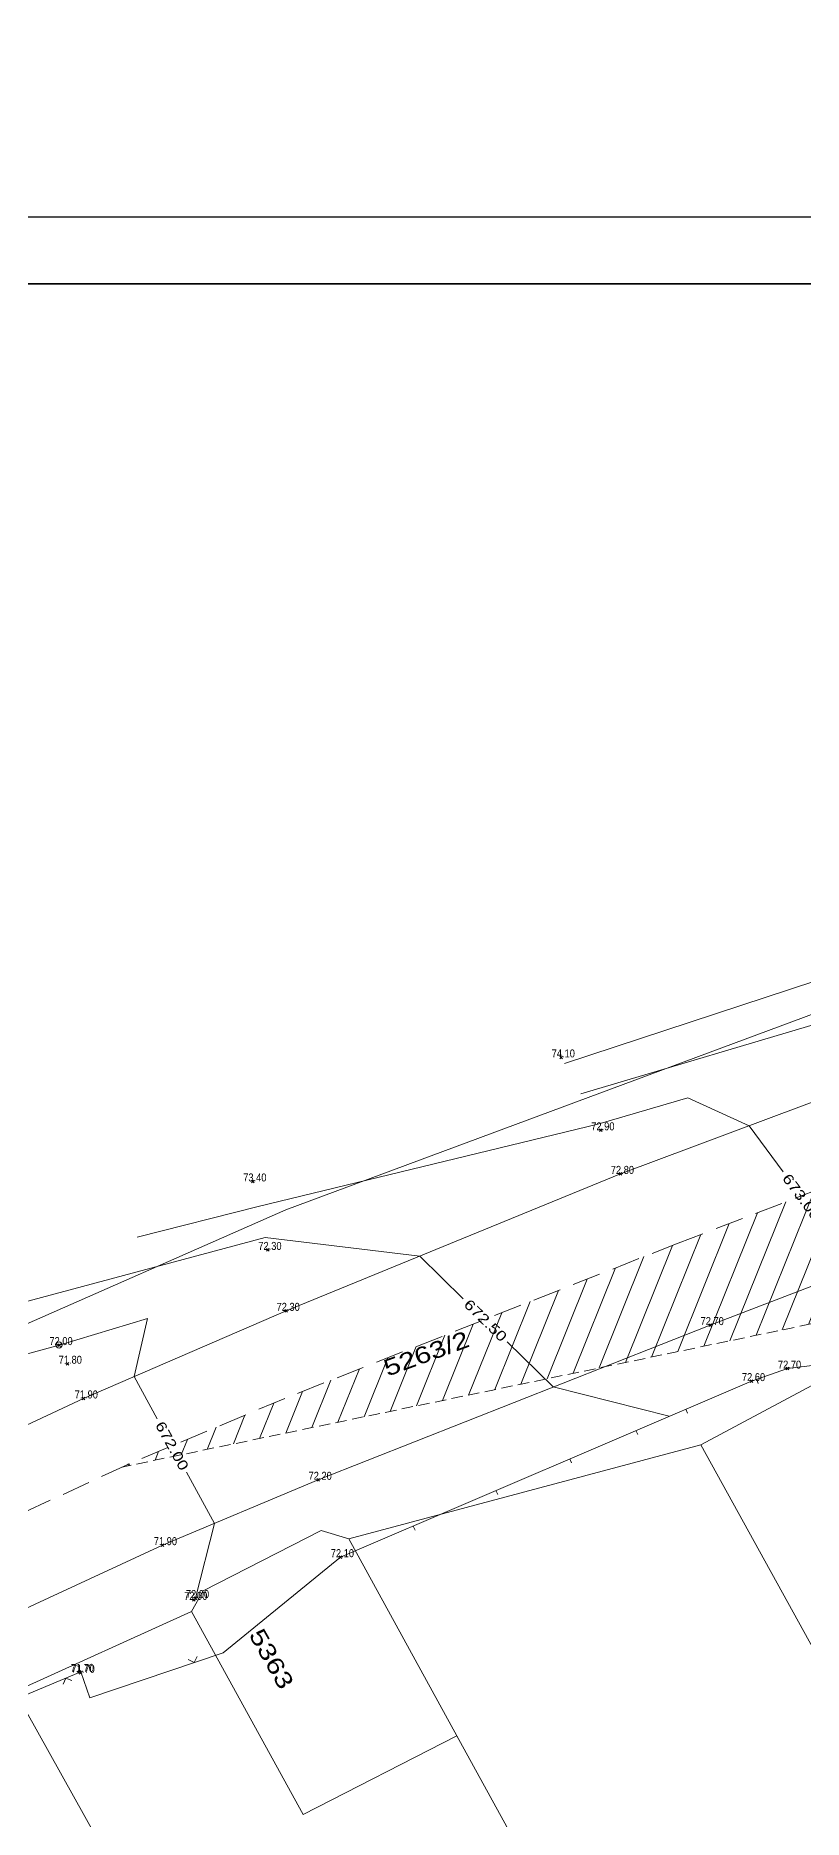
# Model space of a CAD drawing. Extents: x -847523 to -842720, y -997842 to -995984.
# Drawn here: x -842918.72 to -842901.44, y -997662.71 to -997622.59 of the extents above; entities that cross this region are included whole.
import ezdxf

# ---------------------------------------------------------------- set-up
doc = ezdxf.new("R2010")
doc.units = 0
doc.header["$MEASUREMENT"] = 0
doc.linetypes.add('DASHED', pattern=[19.05, 12.7, -6.35])
for name, color, linetype, lineweight, true_color in [('km__ rozhedlové trojuhelniky a doprava 02', 11, 'DASHED', 5, 0xfa8456), ('Z _ BODPOL', 251, 'Continuous', 9, 0x575757), ('Z _ KATASTR', 144, 'Continuous', 9, 0x006d91), ('Z _ VRSTEV', 38, 'Continuous', 9, 0x512900)]:
    doc.layers.add(name, color=color, linetype=linetype, lineweight=lineweight, true_color=true_color)
doc.layers.add('km__netisk', color=251, linetype='Continuous', plot=False)
doc.layers.add('Z _ MERENI', color=7, linetype='Continuous', lineweight=9)
doc.layers.add('Z _ POPIS', color=7, linetype='Continuous', lineweight=9)
doc.layers.add('Z _ V__KA', color=8, linetype='Continuous', true_color=0x818181)
doc.styles.get("Standard").update_dxf_attribs({"font": 'txt', "width": 0.6})

# ---------------------------------------------------------------- blocks, each defined once
blk = doc.blocks.new('PLOT_DROTENY_04')
at = {"color": 0, "lineweight": 0, "flags": 128}
blk.add_lwpolyline([(-0.105, 0.105), (0, 0), (0.105, 0.105)], dxfattribs=at)
blk = doc.blocks.new('PLOT_DREVENY_04')
at = {"layer": 'Z _ POPIS', "color": 0, "lineweight": 0}
blk.add_line((0, 0.1), (0, 0), dxfattribs=at)
blk = doc.blocks.new('STOZIAR_DREVENY_04')
at = {"layer": 'Z _ POPIS', "color": 0, "lineweight": 0}
blk.add_circle((0, 0), 0.07, dxfattribs=at)
blk = doc.blocks.new('bod_000')
at = {"layer": 'Z _ BODPOL', "color": 0, "lineweight": 0}
for p, q in [((-0.03, -0.03), (0.03, 0.03)), ((-0.03, 0.03), (0.03, -0.03))]:
    blk.add_line(p, q, dxfattribs=at)
blk.add_point((0, 0), dxfattribs=at)
at = {"layer": 'Z _ V__KA', "linetype": 'ByBlock', "width": 0.868}
for tag in ['VYS', 'txtVYS']:
    blk.add_attdef(tag, (0, 0), '', height=0.18, dxfattribs=at)

msp = doc.modelspace()

# ---------------------------------------------------------------- hatches: boundary and pattern name
at = {"layer": 'km__ rozhedlové trojuhelniky a doprava 02', "lineweight": 5, "true_color": 0xffd0b3}
h = msp.add_hatch(dxfattribs=at)
h.set_pattern_fill('ANSI31', color=41, scale=4, angle=23.10275, style=0)
h.set_pattern_definition([(68.102746204, (0, 0), (-0.46392706512, 0.18647165534), [])])
h.paths.add_polyline_path([(-842870.0085, -997637.1846), (-842871.1308, -997637.6003), (-842877.7836, -997640.065), (-842884.85, -997642.88), (-842892.2171, -997645.3775), (-842893.8824, -997646.0451), (-842894.5182, -997646.3005), (-842898.4046, -997647.3476), (-842901.0605, -997648.5221), (-842904.2616, -997649.7481), (-842911.7096, -997652.6867), (-842913.1061, -997653.2378), (-842915.0625, -997654.0594), (-842916.7767, -997654.7845), (-842892.3212, -997649.7047), (-842872.5997, -997638.6385)])

# ---------------------------------------------------------------- linework, layer by layer
at = {"layer": 'km__ rozhedlové trojuhelniky a doprava 02', "ltscale": 0.05}
msp.add_lwpolyline([(-842860.1709, -997633.3899), (-842864.5917, -997635.2037), (-842867.3295, -997636.1921), (-842877.7749, -997640.0615), (-842884.9932, -997642.893), (-842892.2408, -997645.3856), (-842894.5182, -997646.3005), (-842898.4046, -997647.3476), (-842899.0759, -997647.6389), (-842901.0368, -997648.5115), (-842904.2572, -997649.7463), (-842913.1061, -997653.2378), (-842916.6589, -997654.7299), (-842923.4871, -997657.8915), (-842927.5023, -997659.9496)], dxfattribs=at)
at = {"layer": 'km__ rozhedlové trojuhelniky a doprava 02', "ltscale": 0.02}
msp.add_lwpolyline([(-842892.3212, -997649.7047), (-842916.7767, -997654.7845)], dxfattribs=at)
at = {"layer": 'km__netisk'}
for points in [[(-842932.5236, -997700.923), (-842827.5236, -997700.923), (-842827.5236, -997626.673), (-842932.5236, -997626.673)], [(-842932.5236, -997700.923), (-842827.5236, -997700.923), (-842827.5236, -997626.673), (-842932.5236, -997626.673)], [(-842932.5236, -997700.923), (-842827.5236, -997700.923), (-842827.5236, -997626.673), (-842932.5236, -997626.673)], [(-842931.0236, -997699.423), (-842829.0236, -997699.423), (-842829.0236, -997628.173), (-842931.0236, -997628.173)], [(-842931.0236, -997699.423), (-842829.0236, -997699.423), (-842829.0236, -997628.173), (-842931.0236, -997628.173)], [(-842931.0236, -997628.173), (-842855.2736, -997628.173), (-842855.2736, -997699.423), (-842931.0236, -997699.423)]]:
    msp.add_lwpolyline(points, close=True, dxfattribs=at)
at = {"layer": 'Z _ KATASTR'}
for p, q in [((-842913.09, -997649), (-842842.04, -997622.59)), ((-842936.17, -997659.16), (-842913.09, -997649)), ((-842899.67, -997652.1), (-842903.75, -997654.28)), ((-842903.75, -997654.28), (-842911.67, -997656.4)), ((-842903.75, -997654.28), (-842887.13, -997684.46)), ((-842912.29, -997656.21), (-842914.95, -997657.57)), ((-842911.67, -997656.4), (-842912.29, -997656.21)), ((-842911.67, -997656.4), (-842909.24, -997660.83)), ((-842914.95, -997657.57), (-842915.21, -997658.03)), ((-842915.21, -997658.03), (-842919.18, -997659.83)), ((-842915.21, -997658.03), (-842912.7, -997662.6)), ((-842919.18, -997659.83), (-842900.93, -997692.55)), ((-842909.24, -997660.83), (-842912.7, -997662.6)), ((-842909.24, -997660.83), (-842893.96, -997688.59))]:
    msp.add_line(p, q, dxfattribs=at)
at = {"layer": 'Z _ MERENI'}
for p, q in [((-842901.8, -997652.57), (-842902.61, -997652.85)), ((-842900.74, -997652.44), (-842901.8, -997652.57)), ((-842902.61, -997652.85), (-842911.86, -997656.81)), ((-842911.86, -997656.81), (-842914.5, -997658.96)), ((-842914.5, -997658.96), (-842917.5, -997659.97)), ((-842922.89, -997661.56), (-842917.7, -997659.39)), ((-842917.7, -997659.39), (-842917.5, -997659.97))]:
    msp.add_line(p, q, dxfattribs=at)
for points in [[(-842928.52, -997658.33), (-842924.68, -997656.53), (-842917.64, -997653.24), (-842913.08, -997651.27), (-842905.56, -997648.19), (-842899.76, -997646.02), (-842899.08, -997645.71), (-842894.37, -997644.1), (-842891.74, -997643.18), (-842885.38, -997641), (-842878.54, -997638.6), (-842868.24, -997634.6), (-842860.43, -997631.76)], [(-842859.42, -997635.22), (-842863.88, -997637.05), (-842866.65, -997638.05), (-842877.07, -997641.91), (-842884.31, -997644.75), (-842891.55, -997647.24), (-842893.89, -997648.18), (-842897.75, -997649.22), (-842898.28, -997649.45), (-842900.28, -997650.34), (-842903.54, -997651.59), (-842912.36, -997655.07), (-842915.86, -997656.54), (-842922.62, -997659.67), (-842926.6, -997661.71)]]:
    msp.add_lwpolyline(points, dxfattribs=at)
at = {"layer": 'Z _ VRSTEV'}
for p, q in [((-842906.82, -997645.71), (-842899.87, -997643.42)), ((-842906.45, -997646.39), (-842899.67, -997644.37)), ((-842906.07, -997647.07), (-842904.04, -997646.48)), ((-842904.04, -997646.48), (-842902.66, -997647.11)), ((-842913.71, -997648.92), (-842906.07, -997647.07)), ((-842902.66, -997647.11), (-842901.9, -997648.14)), ((-842916.43, -997649.61), (-842913.71, -997648.92)), ((-842918.89, -997651.05), (-842913.55, -997649.62)), ((-842910.07, -997650.04), (-842913.55, -997649.62)), ((-842909.1, -997651), (-842910.07, -997650.04)), ((-842916.2, -997651.44), (-842918.19, -997652.04)), ((-842916.5, -997652.75), (-842916.2, -997651.44)), ((-842918.19, -997652.04), (-842929.69, -997655.19)), ((-842907.07, -997652.98), (-842908.11, -997651.97)), ((-842916.5, -997652.75), (-842915.98, -997653.7)), ((-842904.46, -997653.64), (-842907.07, -997652.98)), ((-842915.32, -997654.9), (-842914.69, -997656.05)), ((-842914.69, -997656.05), (-842915.12, -997657.73))]:
    msp.add_line(p, q, dxfattribs=at)

# ---------------------------------------------------------------- block references
at = {"layer": 'Z _ BODPOL', "linetype": 'ByBlock'}
for p in [(-842906.89, -997645.57), (-842906, -997647.21), (-842905.56, -997648.19), (-842913.83, -997648.36), (-842913.49, -997649.9), (-842913.08, -997651.27), (-842903.54, -997651.59), (-842918.19, -997652.04), (-842918, -997652.46), (-842901.8, -997652.57), (-842902.61, -997652.85), (-842917.64, -997653.24), (-842912.36, -997655.07), (-842915.86, -997656.54), (-842911.86, -997656.81), (-842915.16, -997657.77), (-842915.12, -997657.73), (-842917.73, -997659.39), (-842917.71, -997659.41)]:
    msp.add_blockref('bod_000', p, dxfattribs=at)
at = {"layer": 'Z _ POPIS', "color": 7, "lineweight": 0}
msp.add_blockref('STOZIAR_DREVENY_04', (-842918.19, -997652.04), dxfattribs=at)
at = {"layer": 'Z _ POPIS'}
for p, rotation in [((-842902.49, -997652.81), 199.1), ((-842904.0886, -997653.483), 203.2), ((-842905.21, -997653.96), 203.2), ((-842906.7, -997654.6), 203.2), ((-842908.36, -997655.31), 203.2), ((-842910.22, -997656.11), 203.2)]:
    msp.add_blockref('PLOT_DREVENY_04', p, dxfattribs=dict(at, rotation=rotation))
at = {"layer": 'Z _ POPIS', "color": 7, "lineweight": 0}
for p, rotation in [((-842915.15, -997659.18), 18.6), ((-842918.04, -997659.53), 202.7)]:
    msp.add_blockref('PLOT_DROTENY_04', p, dxfattribs=dict(at, rotation=rotation))

# ---------------------------------------------------------------- texts
at = {"layer": 'Z _ KATASTR', "width": 1.302}
for s, rotation, p in [('5263/2', 20.1, (-842910.8, -997652.75)), ('5363', 299.5, (-842913.929, -997658.555))]:
    msp.add_text(s, height=0.375, rotation=rotation, dxfattribs=at).set_placement(p)
at = {"layer": 'Z _ V__KA', "width": 0.868}
for s, p in [('74.10', (-842907.106, -997645.57)), ('72.90', (-842906.216, -997647.21)), ('73.40', (-842914.046, -997648.36)), ('72.80', (-842905.776, -997648.19)), ('72.30', (-842913.706, -997649.9)), ('72.30', (-842913.296, -997651.27)), ('72.70', (-842903.756, -997651.59)), ('72.00', (-842918.406, -997652.04)), ('71.80', (-842918.198, -997652.46)), ('72.70', (-842902.016, -997652.57)), ('72.60', (-842902.826, -997652.85)), ('71.90', (-842917.838, -997653.24)), ('72.20', (-842912.576, -997655.07)), ('71.90', (-842916.058, -997656.54)), ('72.10', (-842912.076, -997656.81)), ('72.00', (-842915.376, -997657.77)), ('72.00', (-842915.336, -997657.73)), ('71.70', (-842917.928, -997659.39)), ('71.70', (-842917.908, -997659.41))]:
    msp.add_text(s, height=0.18, dxfattribs=at).set_placement(p)
at = {"layer": 'Z _ VRSTEV', "width": 1.302}
for s, rotation, p in [('673.00', 306.384, (-842901.931, -997648.291)), ('672.50', 315.579, (-842909.101, -997651.147)), ('672.00', 298.744, (-842916.033, -997653.836))]:
    msp.add_text(s, height=0.225, rotation=rotation, dxfattribs=at).set_placement(p)

doc.saveas('drawing.dxf')
